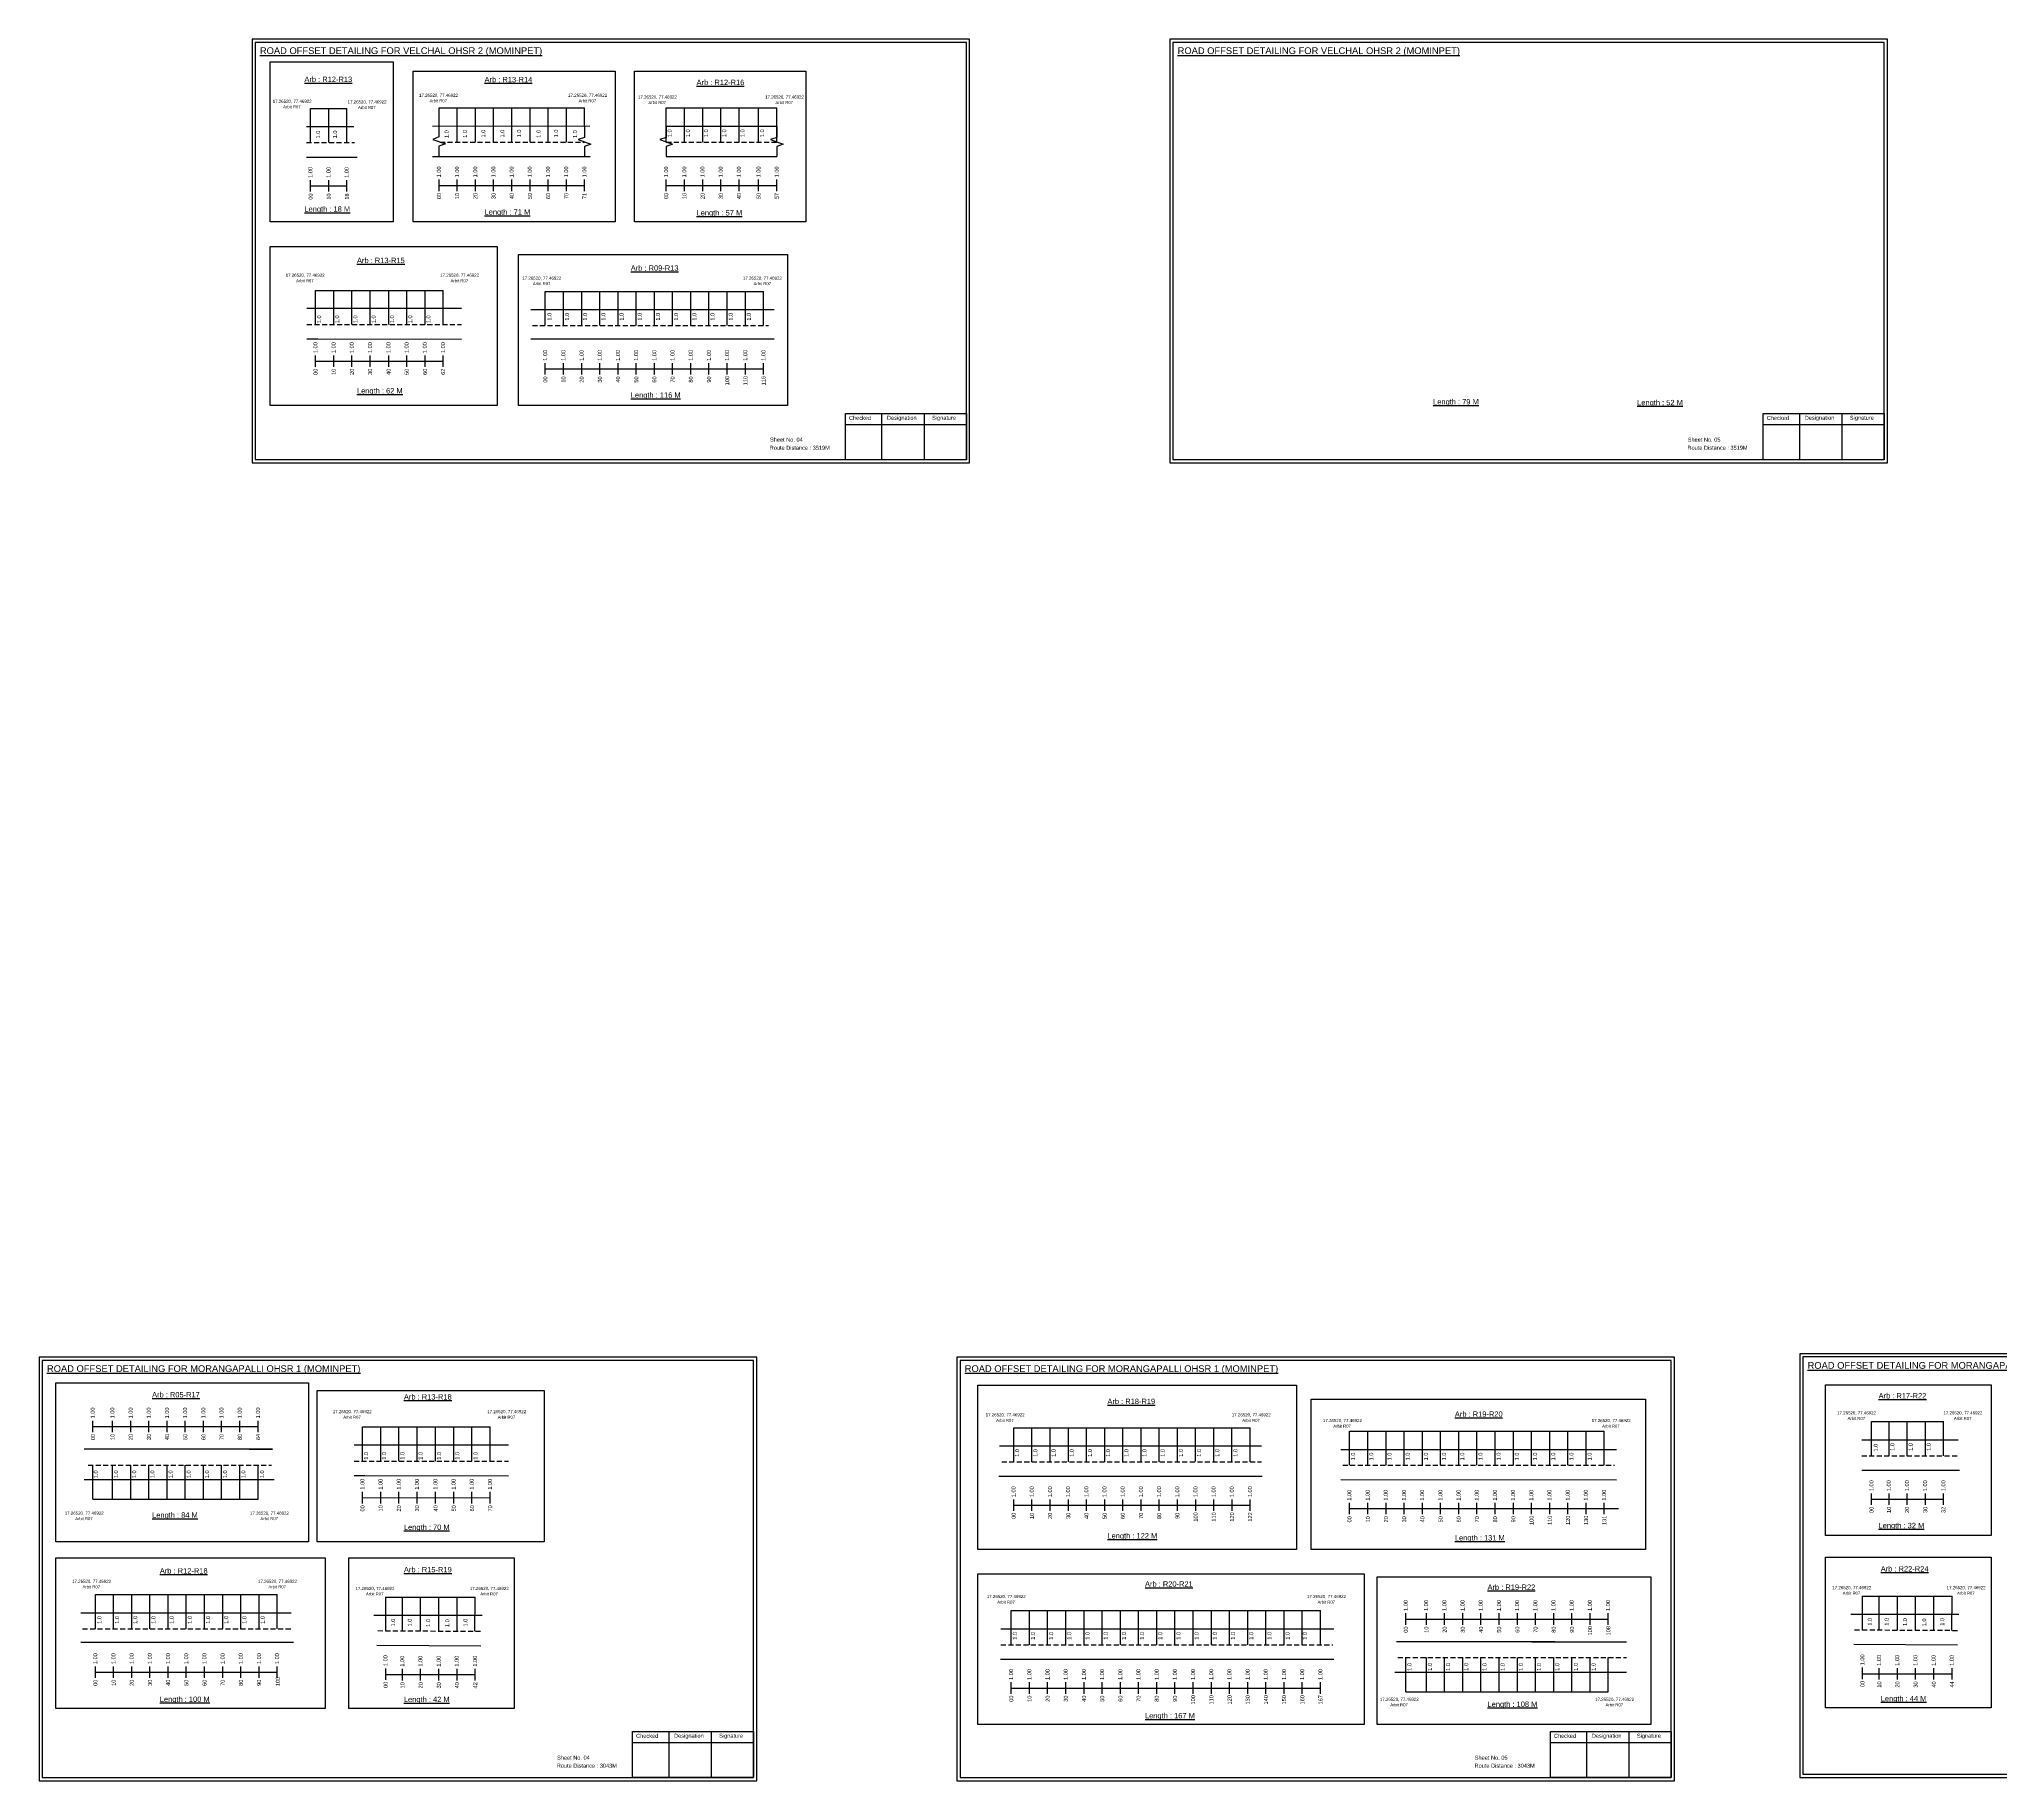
# Model space of a CAD drawing. Header units: inches. Extents: x -117 to 51867, y -12715 to 3423.
# Drawn here: x 38851 to 40317, y -1575 to -273 of the extents above; entities that cross this region are included whole.
import ezdxf

# ---------------------------------------------------------------- set-up
doc = ezdxf.new("R2010")
doc.units = ezdxf.units.IN
doc.header["$MEASUREMENT"] = 0
doc.linetypes.add('DASHED2', pattern=[0.375, 0.25, -0.125])
for name, color, linetype in [('PDF_Geometry', 7, 'Continuous'), ('PDF_Text', 5, 'Continuous'), ('pipe', 5, 'Continuous')]:
    doc.layers.add(name, color=color, linetype=linetype)
doc.styles.add('PDF Arial', font='arial.ttf')
doc.styles.get("Standard").update_dxf_attribs({"font": 'arial.ttf'})

msp = doc.modelspace()

# ---------------------------------------------------------------- linework, layer by layer
at = {"color": 5}
for p, q in [((39053.4, -324.6), (39080.6, -324.6)), ((39149.5, -324.1), (39258.3, -324.1)), ((39319.4, -324.1), (39402, -324.1)), ((39057.1, -460.6), (39152.6, -460.6)), ((39228.9, -461.4), (39392.1, -461.4)), ((39092.3, -1310.4), (39187.7, -1310.4)), ((39579.2, -1311), (39756, -1311)), ((39830.3, -1313.5), (40020.7, -1313.5)), ((40220.5, -1306.4), (40274.4, -1306.4)), ((38890.7, -1364.5), (39014.1, -1364.5)), ((38892.5, -1435.8), (39028.5, -1435.8)), ((40213.8, -1437), (40280.7, -1437)), ((39109.6, -1437.7), (39176.5, -1437.7)), ((39577.3, -1447.7), (39808.5, -1447.7)), ((39872.4, -1508.4), (40023.7, -1508.4))]:
    msp.add_line(p, q, dxfattribs=at)
for p, q in [((39053.4, -350.1), (39053.4, -324.6)), ((39067, -350.1), (39067, -324.6)), ((39080.6, -350.1), (39080.6, -324.6)), ((39149.5, -337.8), (39149.5, -324.1)), ((39163.1, -349.7), (39163.1, -324.1)), ((39176.7, -349.7), (39176.7, -324.1)), ((39190.3, -349.7), (39190.3, -324.1)), ((39203.9, -349.7), (39203.9, -324.1)), ((39217.5, -349.7), (39217.5, -324.1)), ((39231.1, -349.7), (39231.1, -324.1)), ((39244.7, -349.7), (39244.7, -324.1)), ((39258.3, -337.8), (39258.3, -324.1)), ((39319.4, -349.7), (39319.4, -324.1)), ((39333, -349.7), (39333, -324.1)), ((39346.6, -349.7), (39346.6, -324.1)), ((39360.2, -349.7), (39360.2, -324.1)), ((39373.8, -349.7), (39373.8, -324.1)), ((39388.4, -349.7), (39388.4, -324.1)), ((39402, -349.7), (39402, -324.1)), ((39050.4, -338.2), (39085.8, -338.2)), ((39144.5, -337.8), (39262.1, -337.7)), ((39319.4, -337.8), (39402, -337.8)), ((39050.4, -360.9), (39088.2, -360.9)), ((39144.6, -360.5), (39262.4, -360.5)), ((39319.4, -360.5), (39402, -360.5)), ((39057.1, -486.1), (39057.1, -460.6)), ((39070.7, -486.1), (39070.7, -460.6)), ((39084.3, -486.1), (39084.3, -460.6)), ((39097.9, -486.1), (39097.9, -460.6)), ((39111.8, -486.1), (39111.8, -460.6)), ((39125.4, -486.1), (39125.4, -460.6)), ((39139, -486.1), (39139, -460.6)), ((39152.6, -486.1), (39152.6, -460.6)), ((39228.9, -486.9), (39228.9, -461.4)), ((39242.5, -486.9), (39242.5, -461.4)), ((39256.1, -486.9), (39256.1, -461.4)), ((39269.7, -486.9), (39269.7, -461.4)), ((39283.3, -486.9), (39283.3, -461.4)), ((39296.9, -486.9), (39296.9, -461.4)), ((39310.5, -486.9), (39310.5, -461.4)), ((39324.1, -486.9), (39324.1, -461.4)), ((39337.7, -486.9), (39337.7, -461.4)), ((39351.3, -486.9), (39351.3, -461.4)), ((39364.9, -486.9), (39364.9, -461.4)), ((39378.5, -486.9), (39378.5, -461.4)), ((39392.1, -486.9), (39392.1, -461.4)), ((39166.2, -474.2), (39050.7, -474.2)), ((39218.1, -475), (39400, -475)), ((39050.7, -496.9), (39058.8, -496.9)), ((39058.8, -496.9), (39166.2, -497.2)), ((39400, -497.2), (39218.1, -497.2)), ((39092.3, -1335.9), (39092.3, -1310.4)), ((39105.9, -1335.9), (39105.9, -1310.4)), ((39119.5, -1335.9), (39119.5, -1310.4)), ((39133.1, -1335.9), (39133.1, -1310.4)), ((39146.9, -1335.9), (39146.9, -1310.4)), ((39160.5, -1335.9), (39160.5, -1310.4)), ((39174.1, -1335.9), (39174.1, -1310.4)), ((39187.7, -1335.9), (39187.7, -1310.4)), ((39579.2, -1336.5), (39579.2, -1311)), ((39592.8, -1336.5), (39592.8, -1311)), ((39606.4, -1336.5), (39606.4, -1311)), ((39620, -1336.5), (39620, -1311)), ((39633.6, -1336.5), (39633.6, -1311)), ((39647.2, -1336.5), (39647.2, -1311)), ((39660.8, -1336.5), (39660.8, -1311)), ((39674.4, -1336.5), (39674.4, -1311)), ((39688, -1336.5), (39688, -1311)), ((39701.5, -1336.3), (39701.5, -1310.8)), ((39715.1, -1336.3), (39715.1, -1310.8)), ((39728.7, -1336.3), (39728.7, -1310.8)), ((39742.3, -1336.3), (39742.3, -1310.8)), ((39756, -1336.5), (39756, -1311)), ((39830.3, -1339.1), (39830.3, -1313.5)), ((39843.9, -1339), (39843.9, -1313.5)), ((39857.5, -1339), (39857.5, -1313.5)), ((39871.1, -1339), (39871.1, -1313.5)), ((39884.7, -1339), (39884.7, -1313.5)), ((39898.3, -1339), (39898.3, -1313.5)), ((39911.9, -1339), (39911.9, -1313.5)), ((39925.5, -1339), (39925.5, -1313.5)), ((39939.1, -1339), (39939.1, -1313.5)), ((39952.7, -1339), (39952.7, -1313.5)), ((39966.3, -1339), (39966.3, -1313.5)), ((39979.9, -1339), (39979.9, -1313.5)), ((39993.5, -1339), (39993.5, -1313.5)), ((40007.1, -1339), (40007.1, -1313.5)), ((40020.7, -1339), (40020.7, -1313.5)), ((40220.5, -1332), (40220.5, -1306.4)), ((40233.6, -1332), (40233.6, -1306.4)), ((40247.2, -1332), (40247.2, -1306.4)), ((40260.8, -1332), (40260.8, -1306.4)), ((40274.4, -1332), (40274.4, -1306.4)), ((39025, -1327), (38884.2, -1327)), ((39007.4, -1327), (39025, -1327)), ((39201.3, -1324), (39085.9, -1324)), ((39568.5, -1324.6), (39764.3, -1324.6)), ((39823.8, -1327.2), (40029.9, -1327.2)), ((40213.2, -1320.1), (40285.2, -1320.1)), ((38890.7, -1364.5), (38890.7, -1338.9)), ((38905.3, -1364.5), (38905.3, -1338.9)), ((38918.9, -1364.5), (38918.9, -1338.9)), ((38932.5, -1364.5), (38932.5, -1338.9)), ((38946.1, -1364.5), (38946.1, -1338.9)), ((38959.7, -1364.5), (38959.7, -1338.9)), ((38973.3, -1364.5), (38973.3, -1338.9)), ((38986.9, -1364.5), (38986.9, -1338.9)), ((39000.5, -1364.5), (39000.5, -1338.9)), ((39014.1, -1364.5), (39014.1, -1338.9)), ((39085.9, -1346.7), (39093.9, -1346.7)), ((39093.9, -1346.7), (39201.3, -1347)), ((39567.9, -1347.3), (39764.8, -1347.3)), ((40213.2, -1342.8), (40286.2, -1342.8)), ((38884.2, -1349.7), (38916.3, -1349.7)), ((38916.3, -1349.7), (39026.1, -1349.7)), ((39823.7, -1349.8), (40029.8, -1349.9)), ((38892.5, -1461.3), (38892.5, -1435.8)), ((38906.1, -1461.3), (38906.1, -1435.8)), ((38919.7, -1461.3), (38919.7, -1435.8)), ((38933.3, -1461.3), (38933.3, -1435.8)), ((38946.9, -1461.3), (38946.9, -1435.8)), ((38960.5, -1461.3), (38960.5, -1435.8)), ((38974.1, -1461.3), (38974.1, -1435.8)), ((38987.7, -1461.3), (38987.7, -1435.8)), ((39001.3, -1461.3), (39001.3, -1435.8)), ((39014.9, -1461.3), (39014.9, -1435.8)), ((39028.5, -1461.3), (39028.5, -1435.8)), ((40213.8, -1462.3), (40213.8, -1436.7)), ((40226.3, -1462.3), (40226.3, -1437)), ((40239.9, -1462.4), (40239.9, -1437)), ((40253.5, -1462.3), (40253.5, -1437)), ((40267.1, -1462.6), (40267.1, -1437)), ((40280.5, -1462.5), (40280.7, -1437)), ((38881.7, -1449.4), (39038.8, -1449.4)), ((39181.7, -1451.3), (39100.8, -1451.3)), ((39109.6, -1462.9), (39109.6, -1437.4)), ((39122.1, -1462.9), (39122.1, -1437.7)), ((39135.7, -1463), (39135.7, -1437.7)), ((39149.3, -1462.9), (39149.3, -1437.7)), ((39162.9, -1463.2), (39162.9, -1437.7)), ((39176.2, -1463.2), (39176.5, -1437.7)), ((39577.3, -1473.2), (39577.3, -1447.7)), ((39590.9, -1473.2), (39590.9, -1447.7)), ((39604.5, -1473.2), (39604.5, -1447.7)), ((39618.1, -1473.2), (39618.1, -1447.7)), ((39631.7, -1473.2), (39631.7, -1447.7)), ((39645.3, -1473.2), (39645.3, -1447.7)), ((39658.9, -1473.2), (39658.9, -1447.7)), ((39672.5, -1473.2), (39672.5, -1447.7)), ((39686.1, -1473.2), (39686.1, -1447.7)), ((39699.7, -1473.2), (39699.7, -1447.7)), ((39713.3, -1473.2), (39713.3, -1447.7)), ((39726.9, -1473.2), (39726.9, -1447.7)), ((39740.5, -1473.2), (39740.5, -1447.7)), ((39754.1, -1473.2), (39754.1, -1447.7)), ((39767.7, -1473.2), (39767.7, -1447.7)), ((39781.3, -1473.2), (39781.3, -1447.7)), ((39794.9, -1473.2), (39794.9, -1447.7)), ((39808.5, -1473.2), (39808.5, -1447.7)), ((40285.9, -1450.7), (40205, -1450.7)), ((39569.5, -1461.3), (39658.9, -1461.3)), ((39658.9, -1461.3), (39808.5, -1461.3)), ((39808.5, -1461.3), (39818.4, -1461.3)), ((39040.6, -1471.6), (38881.7, -1471.6)), ((39103, -1473.5), (39180.7, -1474)), ((39984.1, -1471), (39865.3, -1471)), ((39966.6, -1471), (40037.3, -1471)), ((40207.2, -1472.9), (40284.9, -1473.3)), ((39569.3, -1484), (39818.4, -1484)), ((39864.1, -1493.7), (40037.3, -1493.7)), ((39872.4, -1508.4), (39872.4, -1482.9)), ((39887.7, -1508.4), (39887.7, -1482.9)), ((39901.3, -1508.4), (39901.3, -1482.9)), ((39914.9, -1508.4), (39914.9, -1482.9)), ((39928.5, -1508.4), (39928.5, -1482.9)), ((39942.1, -1508.4), (39942.1, -1482.9)), ((39955.7, -1508.4), (39955.7, -1482.9)), ((39969.3, -1508.4), (39969.3, -1482.9)), ((39982.9, -1508.4), (39982.9, -1482.9)), ((39996.5, -1508.4), (39996.5, -1482.9)), ((40010.1, -1508.4), (40010.1, -1482.9)), ((40023.7, -1508.4), (40023.7, -1482.9))]:
    msp.add_line(p, q)
at = {"linetype": 'DASHED2', "ltscale": 15}
for p, q in [((39050.4, -350.1), (39086.3, -350.1)), ((39150.2, -349.7), (39258.3, -349.7)), ((39319.4, -349.7), (39402, -349.7)), ((39050.7, -486.1), (39166.2, -486.1)), ((39219.3, -486.9), (39395.8, -486.9)), ((40213.2, -1332), (40285.7, -1332)), ((38887.1, -1338.9), (39024.2, -1338.9)), ((39085.9, -1335.9), (39201.3, -1335.9)), ((39570.2, -1336.5), (39764.5, -1336.5)), ((39825.1, -1339.1), (40028.3, -1339)), ((38882.9, -1461.3), (39038.8, -1461.3)), ((39103.7, -1462.7), (39182, -1463.2)), ((40207.9, -1462.1), (40286.2, -1462.5)), ((39569.5, -1473.2), (39817.8, -1473.3)), ((39866.3, -1482.9), (40037.3, -1482.9))]:
    msp.add_line(p, q, dxfattribs=at)
at = {"color": 217, "true_color": 0x93278f}
for p, q in [((39053.4, -386.8), (39053.4, -378.2)), ((39067, -386.8), (39067, -378.2)), ((39080.6, -386.8), (39080.6, -378.2)), ((39149.5, -386.4), (39149.5, -377.8)), ((39163.1, -386.4), (39163.1, -377.8)), ((39176.7, -386.4), (39176.7, -377.8)), ((39190.3, -386.4), (39190.3, -377.8)), ((39203.9, -386.4), (39203.9, -377.8)), ((39217.5, -386.4), (39217.5, -377.8)), ((39231.1, -386.4), (39231.1, -377.8)), ((39244.7, -386.4), (39244.7, -377.8)), ((39258.3, -386.4), (39258.3, -377.8)), ((39319.4, -386.4), (39319.4, -377.8)), ((39333, -386.4), (39333, -377.8)), ((39346.6, -386.4), (39346.6, -377.8)), ((39360.2, -386.4), (39360.2, -377.8)), ((39373.8, -386.4), (39373.8, -377.8)), ((39388.4, -386.4), (39388.4, -377.8)), ((39402, -386.4), (39402, -377.8)), ((39053.4, -382.5), (39080.6, -382.5)), ((39149.5, -382.1), (39258.3, -382.1)), ((39319.4, -382.1), (39402, -382.1)), ((39057.1, -517.8), (39057.1, -509.3)), ((39070.7, -517.8), (39070.7, -509.3)), ((39084.3, -517.8), (39084.3, -509.3)), ((39097.9, -517.8), (39097.9, -509.3)), ((39111.8, -517.8), (39111.8, -509.3)), ((39125.4, -517.8), (39125.4, -509.3)), ((39139, -517.8), (39139, -509.3)), ((39152.6, -517.8), (39152.6, -509.3)), ((39057.1, -513.5), (39152.6, -513.5)), ((39228.9, -523.6), (39228.9, -515)), ((39228.9, -519.3), (39392.1, -519.3)), ((39242.5, -523.6), (39242.5, -515)), ((39256.1, -523.6), (39256.1, -515)), ((39269.7, -523.6), (39269.7, -515)), ((39283.3, -523.6), (39283.3, -515)), ((39296.9, -523.6), (39296.9, -515)), ((39310.5, -523.6), (39310.5, -515)), ((39324.1, -523.6), (39324.1, -515)), ((39337.7, -523.6), (39337.7, -515)), ((39351.3, -523.6), (39351.3, -515)), ((39364.9, -523.6), (39364.9, -515)), ((39378.5, -523.6), (39378.5, -515)), ((39392.1, -523.6), (39392.1, -515)), ((38890.7, -1314.3), (38890.7, -1305.8)), ((38890.7, -1310), (39014.1, -1310)), ((38905.3, -1314.3), (38905.3, -1305.8)), ((38918.9, -1314.3), (38918.9, -1305.8)), ((38932.5, -1314.3), (38932.5, -1305.8)), ((38946.1, -1314.3), (38946.1, -1305.8)), ((38959.7, -1314.3), (38959.7, -1305.8)), ((38973.3, -1314.3), (38973.3, -1305.8)), ((38986.9, -1314.3), (38986.9, -1305.8)), ((39000.5, -1314.3), (39000.5, -1305.8)), ((39014.1, -1314.3), (39014.1, -1305.8)), ((39092.3, -1367.6), (39092.3, -1359)), ((39092.3, -1363.3), (39187.7, -1363.2)), ((39105.9, -1367.6), (39105.9, -1359)), ((39119.5, -1367.6), (39119.5, -1359)), ((39133.1, -1367.6), (39133.1, -1359)), ((39146.9, -1367.6), (39146.9, -1359)), ((39160.5, -1367.6), (39160.5, -1359)), ((39174.1, -1367.6), (39174.1, -1359)), ((39187.7, -1367.6), (39187.7, -1359)), ((40220.5, -1368.7), (40220.5, -1360.1)), ((40233.6, -1368.7), (40233.6, -1360.1)), ((40247.2, -1368.7), (40247.2, -1360.1)), ((40260.8, -1368.7), (40260.8, -1360.1)), ((40274.4, -1368.7), (40274.4, -1360.1)), ((39579.2, -1373.2), (39579.2, -1364.7)), ((39579.2, -1369), (39756, -1368.9)), ((39592.8, -1373.2), (39592.8, -1364.7)), ((39606.4, -1373.2), (39606.4, -1364.7)), ((39620, -1373.2), (39620, -1364.7)), ((39633.6, -1373.2), (39633.6, -1364.7)), ((39647.2, -1373.2), (39647.2, -1364.7)), ((39660.8, -1373.2), (39660.8, -1364.7)), ((39674.4, -1373.2), (39674.4, -1364.7)), ((39688, -1373.2), (39688, -1364.7)), ((39701.6, -1373.2), (39701.6, -1364.7)), ((39715.2, -1373.2), (39715.2, -1364.7)), ((39728.8, -1373.2), (39728.8, -1364.7)), ((39742.4, -1373.2), (39742.4, -1364.7)), ((39756, -1373.2), (39756, -1364.7)), ((39830.2, -1375.7), (39830.2, -1367.2)), ((39830.2, -1371.5), (40031.3, -1371.4)), ((39843.9, -1375.7), (39843.9, -1367.2)), ((39857.5, -1375.7), (39857.5, -1367.2)), ((39871.1, -1375.7), (39871.1, -1367.2)), ((39884.7, -1375.7), (39884.7, -1367.2)), ((39898.3, -1375.7), (39898.3, -1367.2)), ((39911.9, -1375.7), (39911.9, -1367.2)), ((39925.5, -1375.7), (39925.5, -1367.2)), ((39939.1, -1375.7), (39939.1, -1367.2)), ((39952.7, -1375.7), (39952.7, -1367.2)), ((39966.3, -1375.7), (39966.3, -1367.2)), ((39979.9, -1375.7), (39979.9, -1367.2)), ((39993.5, -1375.7), (39993.5, -1367.2)), ((40007.1, -1375.7), (40007.1, -1367.2)), ((40020.7, -1375.7), (40020.7, -1367.2)), ((40220.5, -1364.4), (40274.4, -1364.4)), ((39872.4, -1458.3), (39872.4, -1449.7)), ((39887.7, -1458.3), (39887.7, -1449.7)), ((39901.3, -1458.3), (39901.3, -1449.7)), ((39914.9, -1458.3), (39914.9, -1449.7)), ((39928.5, -1458.3), (39928.5, -1449.7)), ((39942.1, -1458.3), (39942.1, -1449.7)), ((39955.7, -1458.3), (39955.7, -1449.7)), ((39969.3, -1458.3), (39969.3, -1449.7)), ((39982.9, -1458.3), (39982.9, -1449.7)), ((39996.5, -1458.3), (39996.5, -1449.7)), ((40010.1, -1458.3), (40010.1, -1449.7)), ((40023.7, -1458.3), (40023.7, -1449.7)), ((39872.4, -1454), (40023.7, -1454)), ((38892.5, -1498), (38892.5, -1489.5)), ((38892.5, -1493.7), (39028.5, -1493.7)), ((38906.1, -1498), (38906.1, -1489.5)), ((38919.7, -1498), (38919.7, -1489.5)), ((38933.3, -1498), (38933.3, -1489.5)), ((38946.9, -1498), (38946.9, -1489.5)), ((38960.5, -1498), (38960.5, -1489.5)), ((38974.1, -1498), (38974.1, -1489.5)), ((38987.7, -1498), (38987.7, -1489.5)), ((39001.3, -1498), (39001.3, -1489.5)), ((39014.9, -1498), (39014.9, -1489.5)), ((39028.5, -1498), (39028.5, -1489.5)), ((39109.6, -1499.5), (39109.6, -1490.9)), ((39109.6, -1495.6), (39176.5, -1495.6)), ((39122.1, -1499.9), (39122.1, -1491.3)), ((39135.7, -1499.9), (39135.7, -1491.3)), ((39149.3, -1499.9), (39149.3, -1491.3)), ((39162.9, -1499.9), (39162.9, -1491.3)), ((39176.5, -1499.9), (39176.5, -1491.3)), ((40213.8, -1498.9), (40213.8, -1490.3)), ((40213.8, -1495), (40280.7, -1495)), ((40226.3, -1499.3), (40226.3, -1490.7)), ((40239.9, -1499.3), (40239.9, -1490.7)), ((40253.5, -1499.3), (40253.5, -1490.7)), ((40267.1, -1499.3), (40267.1, -1490.7)), ((40280.7, -1499.3), (40280.7, -1490.7)), ((39577.3, -1509.9), (39577.3, -1501.3)), ((39577.3, -1505.6), (39808.5, -1505.6)), ((39590.9, -1509.9), (39590.9, -1501.3)), ((39604.5, -1509.9), (39604.5, -1501.3)), ((39618.1, -1509.9), (39618.1, -1501.3)), ((39631.7, -1509.9), (39631.7, -1501.3)), ((39645.3, -1509.9), (39645.3, -1501.3)), ((39658.9, -1509.9), (39658.9, -1501.3)), ((39672.5, -1509.9), (39672.5, -1501.3)), ((39686.1, -1509.9), (39686.1, -1501.3)), ((39699.7, -1509.9), (39699.7, -1501.3)), ((39713.3, -1509.9), (39713.3, -1501.3)), ((39726.9, -1509.9), (39726.9, -1501.3)), ((39740.5, -1509.9), (39740.5, -1501.3)), ((39754.1, -1509.9), (39754.1, -1501.3)), ((39767.7, -1509.9), (39767.7, -1501.3)), ((39781.3, -1509.9), (39781.3, -1501.3)), ((39794.9, -1509.9), (39794.9, -1501.3)), ((39808.5, -1509.9), (39808.5, -1501.3))]:
    msp.add_line(p, q, dxfattribs=at)
for points in [[(39023.2, -289.7), (39115.2, -289.7), (39115.2, -409.3), (39023.2, -409.3)], [(39130.2, -296.6), (39281.1, -296.6), (39281.1, -409.3), (39130.2, -409.3)], [(39295.5, -296.6), (39423.6, -296.6), (39423.6, -409.3), (39295.5, -409.3)], [(39023.2, -427.7), (39192.8, -427.7), (39192.8, -546.6), (39023.2, -546.6)], [(39208.8, -433.9), (39410.1, -433.9), (39410.1, -546.6), (39208.8, -546.6)], [(38862.9, -1277.5), (39051.9, -1277.5), (39051.9, -1396.3), (38862.9, -1396.3)], [(39058.3, -1283.2), (39228, -1283.2), (39228, -1396.3), (39058.3, -1396.3)], [(39801.6, -1289.6), (40051.4, -1289.6), (40051.4, -1402), (39801.6, -1402)], [(40186.1, -1278.9), (40309.9, -1278.9), (40309.9, -1391.6), (40186.1, -1391.6)], [(40186.1, -1407.7), (40309.9, -1407.7), (40309.9, -1520.3), (40186.1, -1520.3)], [(38862.9, -1408.3), (39064.2, -1408.3), (39064.2, -1521), (38862.9, -1521)], [(39081.9, -1408.3), (39205.7, -1408.3), (39205.7, -1521), (39081.9, -1521)], [(39552.3, -1420.2), (39841.2, -1420.2), (39841.2, -1532.9), (39552.3, -1532.9)], [(39851, -1422.4), (40055.6, -1422.4), (40055.6, -1532.9), (39851, -1532.9)]]:
    msp.add_lwpolyline(points, close=True)
at = {"linetype": 'Continuous'}
for points in [[(39149.4, -337.5), (39149.4, -345.9), (39144.7, -347.7), (39154.2, -351.1), (39149.4, -352.8), (39149.4, -360.2)], [(39258.3, -337.8), (39258.3, -346.2), (39253.5, -347.9), (39263, -351.4), (39258.3, -353.1), (39258.3, -360.5)], [(39319.4, -337.8), (39319.4, -346.2), (39314.6, -347.9), (39324.1, -351.4), (39319.4, -353.1), (39319.4, -360.5)], [(39402, -337.8), (39402, -346.2), (39397.3, -347.9), (39406.8, -351.4), (39402, -353.1), (39402, -360.5)]]:
    msp.add_lwpolyline(points, dxfattribs=at)
at = {"layer": 'PDF_Geometry'}
for points in [[(39009.7, -272.8), (39009.7, -589.5), (39546.2, -589.5), (39546.2, -272.8)], [(39012, -275.2), (39012, -587.1), (39543.8, -587.1), (39543.8, -275.2)], [(39695.9, -272.8), (39695.9, -589.5), (40232.4, -589.5), (40232.4, -272.8)], [(39698.2, -275.2), (39698.2, -587.1), (40229.9, -587.1), (40229.9, -275.2)], [(38850.5, -1258.2), (38850.5, -1574.9), (39387, -1574.9), (39387, -1258.2)], [(38852.8, -1260.6), (38852.8, -1572.5), (39384.6, -1572.5), (39384.6, -1260.6)], [(39536.7, -1258.2), (39536.7, -1574.9), (40073.2, -1574.9), (40073.2, -1258.2)], [(39539, -1260.6), (39539, -1572.5), (40070.8, -1572.5), (40070.8, -1260.6)], [(40166.9, -1255.8), (40166.9, -1572.5), (40703.4, -1572.5), (40703.4, -1255.8)], [(40169.2, -1258.1), (40169.2, -1570.1), (40700.9, -1570.1), (40700.9, -1258.1)]]:
    msp.add_lwpolyline(points, close=True, dxfattribs=at)
at = {"layer": 'PDF_Geometry', "color": 242, "true_color": 0xcc1f26}
for points in [[(39543.8, -587.2), (39453.4, -587.2), (39453.4, -552.6), (39543.8, -552.6)], [(40229.9, -587.2), (40139.6, -587.2), (40139.6, -552.6), (40229.9, -552.6)], [(39384.6, -1572.6), (39294.2, -1572.6), (39294.2, -1538), (39384.6, -1538)], [(40070.8, -1572.6), (39980.4, -1572.6), (39980.4, -1538), (40070.8, -1538)]]:
    msp.add_lwpolyline(points, close=True, dxfattribs=at)
for points in [[(39480.4, -552.6), (39480.4, -587.2)], [(39512.1, -552.6), (39512.1, -587.2)], [(40166.6, -552.6), (40166.6, -587.2)], [(40198.3, -552.6), (40198.3, -587.2)], [(39453.4, -561), (39543.8, -561)], [(40139.6, -561), (40229.9, -561)], [(39321.2, -1538), (39321.2, -1572.6)], [(39352.9, -1538), (39352.9, -1572.6)], [(40007.4, -1538), (40007.4, -1572.6)], [(40039.1, -1538), (40039.1, -1572.6)], [(39294.2, -1546.4), (39384.6, -1546.4)], [(39980.4, -1546.4), (40070.8, -1546.4)]]:
    msp.add_lwpolyline(points, dxfattribs=at)
at = {"layer": 'pipe', "color": 0}
msp.add_lwpolyline([(39552.3, -1279.1), (39790.6, -1279.1), (39790.6, -1402), (39552.3, -1402)], close=True, dxfattribs=at)

# ---------------------------------------------------------------- texts
at = {"color": 242, "true_color": 0xcd2027}
for s, height, p in [('%%UROAD OFFSET DETAILING FOR VELCHAL OHSR 2 (MOMINPET)', 5, (39015.5, -283.9)), ('%%UROAD OFFSET DETAILING FOR VELCHAL OHSR 2 (MOMINPET)', 5, (39701.7, -283.9)), ('%%UArb : R12-R13', 4, (39048.8, -304.8)), ('%%UArb : R13-R14', 4, (39183.5, -305)), ('%%UArb : R12-R16', 4, (39342, -307.1)), ('%%ULength : 18 M', 4, (39048.8, -401.8)), ('%%ULength : 71 M', 4, (39183.5, -404)), ('%%ULength : 57 M', 4, (39342, -404.6)), ('%%UArb : R13-R15', 4, (39088.1, -440.2)), ('%%UArb : R09-R13', 4, (39292.8, -445.9)), ('%%ULength : 62 M', 4, (39088.1, -537.7)), ('%%ULength : 116 M', 4, (39292.8, -540.9)), ('%%ULength : 79 M', 4, (39892.7, -545.9)), ('%%ULength : 52 M', 4, (40045.3, -546.5)), ('%%UROAD OFFSET DETAILING FOR MORANGAPALLI OHSR 1 (MOMINPET)', 5, (38856.3, -1269.3)), ('%%UROAD OFFSET DETAILING FOR MORANGAPALLI OHSR 1 (MOMINPET)', 5, (39542.5, -1269.3)), ('%%UROAD OFFSET DETAILING FOR MORANGAPALLI OHSR 1 (MOMINPET)', 5, (40172.7, -1266.9)), ('%%UArb : R05-R17', 4, (38934.9, -1288.3)), ('%%UArb : R13-R18', 4, (39123.2, -1289.9)), ('%%UArb : R18-R19', 4, (39649.2, -1293.3)), ('%%UArb : R17-R22', 4, (40225.8, -1289.1)), ('%%UArb : R19-R20', 4, (39909, -1302.8)), ('%%ULength : 84 M', 4, (38934.9, -1378.3)), ('%%ULength : 70 M', 4, (39123.2, -1387.4)), ('%%ULength : 122 M', 4, (39649.2, -1393.8)), ('%%ULength : 131 M', 4, (39909, -1395.3)), ('%%ULength : 32 M', 4, (40225.8, -1386.1)), ('%%UArb : R12-R18', 4, (38940.7, -1420)), ('%%UArb : R15-R19', 4, (39123.2, -1419.1)), ('%%UArb : R22-R24', 4, (40227.4, -1418.5)), ('%%UArb : R20-R21', 4, (39677.3, -1429.8)), ('%%UArb : R19-R22', 4, (39933.4, -1432.2)), ('%%ULength : 100 M', 4, (38940.7, -1516)), ('%%ULength : 42 M', 4, (39123.2, -1516.1)), ('%%ULength : 167 M', 4, (39677.3, -1528.3)), ('%%ULength : 108 M', 4, (39933.4, -1519.7)), ('%%ULength : 44 M', 4, (40227.4, -1515.5))]:
    msp.add_text(s, height=height, dxfattribs=at).set_placement(p)
at = {"color": 5}
for s, height, p in [('17.26520, 77.46922', 2.34, (39025.1, -320.4)), ('Arbit R07', 2.25, (39032.9, -324.5)), ('17.26520, 77.46922', 2.34, (39081.1, -320.9)), ('Arbit R07', 2.25, (39088.9, -325)), ('17.26520, 77.46922', 2.34, (39134.5, -315.9)), ('Arbit R07', 2.25, (39142.3, -320)), ('17.26520, 77.46922', 2.34, (39246, -315.9)), ('Arbit R07', 2.25, (39253.8, -320)), ('17.26520, 77.46922', 2.34, (39298.2, -317.2)), ('Arbit R07', 2.25, (39306, -321.3)), ('17.26520, 77.46922', 2.34, (39393.2, -317.2)), ('Arbit R07', 2.25, (39401, -321.3)), ('17.26520, 77.46922', 2.34, (39034.8, -450.4)), ('Arbit R07', 2.25, (39042.6, -454.5)), ('17.26520, 77.46922', 2.34, (39150.3, -450.4)), ('Arbit R07', 2.25, (39158.1, -454.5)), ('17.26520, 77.46922', 2.34, (39211.7, -452.6)), ('Arbit R07', 2.25, (39219.6, -456.7)), ('17.26520, 77.46922', 2.34, (39376.7, -452.6)), ('Arbit R07', 2.25, (39384.6, -456.7)), ('17.26520, 77.46922', 2.34, (39070, -1300.1)), ('Arbit R07', 2.25, (39077.8, -1304.3)), ('17.26520, 77.46922', 2.34, (39185.5, -1300.1)), ('Arbit R07', 2.25, (39193.3, -1304.3)), ('17.26520, 77.46922', 2.34, (39558.2, -1302.5)), ('Arbit R07', 2.25, (39566, -1306.6)), ('17.26520, 77.46922', 2.34, (39742.2, -1302.5)), ('Arbit R07', 2.25, (39750, -1306.6)), ('17.26520, 77.46922', 2.34, (39810.3, -1306.8)), ('17.26520, 77.46922', 2.34, (40011.3, -1306.8)), ('17.26520, 77.46922', 2.34, (40194.8, -1301)), ('Arbit R07', 2.25, (40202.6, -1305.2)), ('17.26520, 77.46922', 2.34, (40274.3, -1301)), ('Arbit R07', 2.25, (40282.1, -1305.2)), ('Arbit R07', 2.25, (39818.1, -1310.9)), ('Arbit R07', 2.25, (40019.1, -1310.9)), ('17.26520, 77.46922', 2.34, (38869.6, -1376)), ('Arbit R07', 2.25, (38877.4, -1380.1)), ('17.26520, 77.46922', 2.34, (39008.1, -1376)), ('Arbit R07', 2.25, (39015.9, -1380.1)), ('17.26520, 77.46922', 2.34, (38875.1, -1427)), ('Arbit R07', 2.25, (38882.9, -1431.1)), ('17.26520, 77.46922', 2.34, (39014.1, -1427)), ('Arbit R07', 2.25, (39021.9, -1431.1)), ('17.26520, 77.46922', 2.34, (39087, -1432.3)), ('Arbit R07', 2.25, (39094.8, -1436.4)), ('17.26520, 77.46922', 2.34, (39172.5, -1432.3)), ('Arbit R07', 2.25, (39180.3, -1436.4)), ('17.26520, 77.46922', 2.34, (39559, -1438.3)), ('17.26520, 77.46922', 2.34, (39798.5, -1438.3)), ('17.26520, 77.46922', 2.34, (40191.2, -1431.7)), ('Arbit R07', 2.25, (40199, -1435.8)), ('17.26520, 77.46922', 2.34, (40276.7, -1431.7)), ('Arbit R07', 2.25, (40284.5, -1435.8)), ('Arbit R07', 2.25, (39566.8, -1442.5)), ('Arbit R07', 2.25, (39806.3, -1442.5)), ('17.26520, 77.46922', 2.34, (39852.9, -1515.2)), ('Arbit R07', 2.25, (39860.7, -1519.3)), ('17.26520, 77.46922', 2.34, (40013.9, -1515.2)), ('Arbit R07', 2.25, (40021.7, -1519.3))]:
    msp.add_text(s, height=height, dxfattribs=at).set_placement(p)
for p in [(39060.5, -347), (39073.1, -346.9), (39156.6, -346.7), (39170.3, -346.5), (39184, -346.3), (39198.2, -346.3), (39210.8, -346.2), (39225.3, -346.5), (39238.4, -346.2), (39252.6, -346.7), (39323.4, -346), (39337, -346), (39350.6, -346), (39364.2, -346), (39377.8, -346), (39392.5, -346), (39061.3, -485.1), (39074.8, -485.1), (39088.4, -485.1), (39102, -485.1), (39115.8, -485.1), (39129.4, -485.1), (39143, -485.1), (39233.5, -483.2), (39246.6, -483.2), (39260.2, -483.2), (39273.8, -483.2), (39287.4, -483.2), (39301, -483.2), (39314.6, -483.2), (39328.2, -483.2), (39341.8, -483.2), (39355.4, -483.2), (39369, -483.2), (39382.6, -483.2), (39096.4, -1334.9), (39109.9, -1334.9), (39123.5, -1334.9), (39137.1, -1334.9), (39151, -1334.9), (39164.6, -1334.9), (39178.2, -1334.9), (39583.2, -1332.8), (39596.8, -1332.8), (39610.4, -1332.8), (39624, -1332.8), (39637.6, -1332.8), (39651.2, -1332.8), (39664.8, -1332.8), (39678.4, -1332.8), (39692, -1332.7), (39705.6, -1332.7), (39719.2, -1332.7), (39732.8, -1332.7), (39746.4, -1332.7), (39834.4, -1335.4), (39848, -1335.4), (39861.6, -1335.4), (39875.2, -1335.4), (39888.8, -1335.4), (39902.4, -1335.4), (39916, -1335.4), (39929.6, -1335.4), (39943.2, -1335.4), (39956.8, -1335.4), (39970.4, -1335.4), (39984, -1335.4), (39997.6, -1335.4), (40011.2, -1335.4), (40225.2, -1328.8), (40237.6, -1328.3), (40251.2, -1328.3), (40264.8, -1328.3), (38894.3, -1348.7), (38909.4, -1348.7), (38923, -1348.7), (38936.6, -1348.7), (38950.2, -1348.7), (38963.8, -1348.7), (38977.4, -1348.7), (38991, -1348.7), (39004.6, -1348.7), (39018.6, -1348.7), (38897, -1457.6), (38910.2, -1457.6), (38923.8, -1457.6), (38937.4, -1457.6), (38951, -1457.6), (38964.6, -1457.6), (38978.2, -1457.6), (38991.8, -1457.6), (39005.4, -1457.6), (39019, -1457.6), (39116.5, -1459.6), (39129.1, -1459.6), (39142.8, -1459.8), (39157.1, -1460), (39170.7, -1459.6), (39581.4, -1469.5), (39595, -1469.5), (39608.6, -1469.5), (39622.2, -1469.5), (39635.8, -1469.5), (39649.4, -1469.5), (39663, -1469.5), (39676.6, -1469.5), (39690.2, -1469.5), (39703.8, -1469.5), (39717.4, -1469.5), (39731, -1469.5), (39744.6, -1469.5), (39758.2, -1469.5), (39771.8, -1469.5), (39785.4, -1469.5), (39798.3, -1469.5), (40220.7, -1459), (40233.3, -1459), (40247, -1459.2), (40261.4, -1459.4), (40274.9, -1459), (39876.5, -1492.7), (39891.8, -1492.7), (39905.4, -1492.7), (39919, -1492.7), (39932.6, -1492.7), (39946.2, -1492.7), (39959.8, -1492.7), (39973.4, -1492.7), (39987, -1492.7), (40001, -1492.7), (40014.2, -1492.7)]:
    msp.add_text('1.0', height=3, rotation=90).set_placement(p)
at = {"color": 217, "true_color": 0x93278f}
for s, p in [('1.00', (39054.7, -376.5)), ('1.00', (39068.3, -376.5)), ('1.00', (39081.9, -376.5)), ('1.00', (39150.8, -376.1)), ('1.00', (39164.4, -376.1)), ('1.00', (39178, -376.1)), ('1.00', (39191.6, -376.1)), ('1.00', (39205.2, -376.1)), ('1.00', (39218.8, -376.1)), ('1.00', (39232.4, -376.1)), ('1.00', (39246, -376.1)), ('1.00', (39259.6, -376.1)), ('1.00', (39320.7, -376.1)), ('1.00', (39334.3, -376.1)), ('1.00', (39347.9, -376.1)), ('1.00', (39361.5, -376.1)), ('1.00', (39375.1, -376.1)), ('1.00', (39389.8, -376.1)), ('1.00', (39403.4, -376.1)), ('00', (39054.9, -392.8)), ('10', (39068.5, -392.8)), ('18', (39082.1, -392.8)), ('00', (39150.9, -392.4)), ('10', (39164.5, -392.4)), ('20', (39178.1, -392.4)), ('30', (39191.7, -392.4)), ('40', (39205.3, -392.4)), ('50', (39218.9, -392.4)), ('60', (39232.5, -392.4)), ('70', (39246.1, -392.4)), ('71', (39259.7, -392.4)), ('00', (39320.8, -392.4)), ('10', (39334.4, -392.4)), ('20', (39348, -392.4)), ('30', (39361.6, -392.4)), ('40', (39375.2, -392.4)), ('50', (39389.9, -392.4)), ('57', (39403.5, -392.4)), ('1.00', (39058.5, -507.5)), ('1.00', (39072.1, -507.5)), ('1.00', (39085.7, -507.5)), ('1.00', (39099.3, -507.5)), ('1.00', (39113.1, -507.5)), ('1.00', (39126.7, -507.5)), ('1.00', (39140.3, -507.5)), ('1.00', (39153.9, -507.5)), ('1.00', (39230.3, -513.3)), ('1.00', (39243.9, -513.3)), ('1.00', (39257.5, -513.3)), ('1.00', (39271.1, -513.3)), ('1.00', (39284.7, -513.3)), ('1.00', (39298.3, -513.3)), ('1.00', (39311.9, -513.3)), ('1.00', (39325.5, -513.3)), ('1.00', (39339.1, -513.3)), ('1.00', (39352.7, -513.3)), ('1.00', (39366.3, -513.3)), ('1.00', (39379.9, -513.3)), ('1.00', (39393.5, -513.3)), ('00', (39058.6, -523.8)), ('10', (39072.2, -523.8)), ('20', (39085.8, -523.8)), ('30', (39099.4, -523.8)), ('40', (39113.2, -523.8)), ('50', (39126.8, -523.8)), ('60', (39140.4, -523.8)), ('62', (39154, -523.8)), ('00', (39230.4, -529.6)), ('10', (39244, -529.6)), ('20', (39257.6, -529.6)), ('30', (39271.2, -529.6)), ('40', (39284.8, -529.6)), ('50', (39298.4, -529.6)), ('60', (39312, -529.6)), ('70', (39325.6, -529.6)), ('80', (39339.2, -529.6)), ('90', (39352.8, -529.6)), ('100', (39366.4, -531.6)), ('110', (39380, -531.6)), ('116', (39393.6, -531.6)), ('1.00', (38892, -1304)), ('1.00', (38906.7, -1304)), ('1.00', (38920.3, -1304)), ('1.00', (38933.9, -1304)), ('1.00', (38947.5, -1304)), ('1.00', (38961.1, -1304)), ('1.00', (38974.7, -1304)), ('1.00', (38988.3, -1304)), ('1.00', (39001.9, -1304)), ('1.00', (39015.5, -1304)), ('00', (38892.2, -1320.3)), ('10', (38906.8, -1320.3)), ('20', (38920.4, -1320.3)), ('30', (38934, -1320.3)), ('40', (38947.6, -1320.3)), ('50', (38961.2, -1320.3)), ('60', (38974.8, -1320.3)), ('70', (38988.4, -1320.3)), ('80', (39002, -1320.3)), ('84', (39015.6, -1320.3)), ('1.00', (39093.6, -1357.3)), ('1.00', (39107.2, -1357.3)), ('1.00', (39120.8, -1357.3)), ('1.00', (39134.4, -1357.3)), ('1.00', (39148.2, -1357.3)), ('1.00', (39161.8, -1357.3)), ('1.00', (39175.4, -1357.3)), ('1.00', (39189, -1357.3)), ('1.00', (39580.5, -1362.9)), ('1.00', (39594.1, -1362.9)), ('1.00', (39607.7, -1362.9)), ('1.00', (39621.3, -1362.9)), ('1.00', (39634.9, -1362.9)), ('1.00', (39648.5, -1362.9)), ('1.00', (39662.1, -1362.9)), ('1.00', (39675.7, -1362.9)), ('1.00', (39689.3, -1362.9)), ('1.00', (39702.9, -1362.9)), ('1.00', (39716.5, -1362.9)), ('1.00', (39730.1, -1362.9)), ('1.00', (39743.7, -1362.9)), ('1.00', (39757.3, -1362.9)), ('1.00', (39831.5, -1365.5)), ('1.00', (39845.2, -1365.5)), ('1.00', (39858.8, -1365.5)), ('1.00', (39872.4, -1365.5)), ('1.00', (39886, -1365.5)), ('1.00', (39899.6, -1365.5)), ('1.00', (39913.2, -1365.5)), ('1.00', (39926.8, -1365.5)), ('1.00', (39940.4, -1365.5)), ('1.00', (39954, -1365.5)), ('1.00', (39967.6, -1365.5)), ('1.00', (39981.2, -1365.5)), ('1.00', (39994.8, -1365.5)), ('1.00', (40008.4, -1365.5)), ('1.00', (40022, -1365.5)), ('1.00', (40221.9, -1358.4)), ('1.00', (40234.9, -1358.4)), ('1.00', (40248.5, -1358.4)), ('1.00', (40262.1, -1358.4)), ('1.00', (40275.7, -1358.4)), ('00', (39093.7, -1373.6)), ('10', (39107.3, -1373.6)), ('20', (39120.9, -1373.6)), ('30', (39134.5, -1373.6)), ('40', (39148.4, -1373.6)), ('50', (39162, -1373.6)), ('60', (39175.6, -1373.6)), ('70', (39189.2, -1373.6)), ('00', (39580.6, -1379.2)), ('10', (39594.2, -1379.2)), ('20', (39607.8, -1379.2)), ('30', (39621.4, -1379.2)), ('40', (39635, -1379.2)), ('50', (39648.6, -1379.2)), ('60', (39662.2, -1379.2)), ('70', (39675.8, -1379.2)), ('80', (39689.4, -1379.2)), ('90', (39703, -1379.2)), ('100', (39716.6, -1381.2)), ('110', (39730.2, -1381.2)), ('120', (39743.8, -1381.2)), ('122', (39757.4, -1381.2)), ('00', (39831.7, -1381.8)), ('10', (39845.4, -1381.8)), ('20', (39859, -1381.8)), ('30', (39872.6, -1381.8)), ('40', (39886.2, -1381.8)), ('50', (39899.8, -1381.8)), ('60', (39913.4, -1381.8)), ('70', (39927, -1381.8)), ('80', (39940.6, -1381.8)), ('90', (39954.2, -1381.8)), ('100', (39967.8, -1383.7)), ('110', (39981.4, -1383.7)), ('120', (39995, -1383.7)), ('130', (40008.6, -1383.7)), ('131', (40022.2, -1383.7)), ('00', (40222, -1374.7)), ('10', (40235, -1374.7)), ('20', (40248.6, -1374.7)), ('30', (40262.2, -1374.7)), ('32', (40275.8, -1374.7)), ('1.00', (39873.7, -1448)), ('1.00', (39889, -1448)), ('1.00', (39902.6, -1448)), ('1.00', (39916.2, -1448)), ('1.00', (39929.8, -1448)), ('1.00', (39943.4, -1448)), ('1.00', (39957, -1448)), ('1.00', (39970.6, -1448)), ('1.00', (39984.2, -1448)), ('1.00', (39997.8, -1448)), ('1.00', (40011.4, -1448)), ('1.00', (40025, -1448)), ('00', (39873.8, -1464.3)), ('10', (39889.2, -1464.3)), ('20', (39902.8, -1464.3)), ('30', (39916.4, -1464.3)), ('40', (39930, -1464.3)), ('50', (39943.6, -1464.3)), ('60', (39957.2, -1464.3)), ('70', (39970.8, -1464.3)), ('80', (39984.4, -1464.3)), ('90', (39998, -1464.3)), ('100', (40011.6, -1466.3)), ('108', (40025.2, -1466.3)), ('1.00', (38893.9, -1487.7)), ('1.00', (38907.5, -1487.7)), ('1.00', (38921.1, -1487.7)), ('1.00', (38934.7, -1487.7)), ('1.00', (38948.3, -1487.7)), ('1.00', (38961.9, -1487.7)), ('1.00', (38975.5, -1487.7)), ('1.00', (38989.1, -1487.7)), ('1.00', (39002.7, -1487.7)), ('1.00', (39016.3, -1487.7)), ('1.00', (39029.9, -1487.7)), ('1.00', (39110.9, -1489.2)), ('1.00', (40215.1, -1488.6)), ('1.00', (40227.6, -1489)), ('1.00', (40241.2, -1489)), ('1.00', (40254.8, -1489)), ('1.00', (40268.4, -1489)), ('1.00', (40282, -1489)), ('1.00', (39123.4, -1489.6)), ('1.00', (39137, -1489.6)), ('1.00', (39150.6, -1489.6)), ('1.00', (39164.2, -1489.6)), ('1.00', (39177.8, -1489.6)), ('1.00', (39578.7, -1499.6)), ('1.00', (39592.3, -1499.6)), ('1.00', (39605.9, -1499.6)), ('1.00', (39619.5, -1499.6)), ('1.00', (39633.1, -1499.6)), ('1.00', (39646.7, -1499.6)), ('1.00', (39660.3, -1499.6)), ('1.00', (39673.9, -1499.6)), ('1.00', (39687.5, -1499.6)), ('1.00', (39701.1, -1499.6)), ('1.00', (39714.7, -1499.6)), ('1.00', (39728.3, -1499.6)), ('1.00', (39741.9, -1499.6)), ('1.00', (39755.5, -1499.6)), ('1.00', (39769.1, -1499.6)), ('1.00', (39782.7, -1499.6)), ('1.00', (39796.3, -1499.6)), ('1.00', (39809.9, -1499.6)), ('00', (38894, -1504)), ('10', (38907.6, -1504)), ('20', (38921.2, -1504)), ('30', (38934.8, -1504)), ('40', (38948.4, -1504)), ('50', (38962, -1504)), ('60', (38975.6, -1504)), ('70', (38989.2, -1504)), ('80', (39002.8, -1504)), ('90', (39016.4, -1504)), ('100', (39030.4, -1504.3)), ('00', (39111, -1505.5)), ('10', (39123.6, -1505.9)), ('20', (39137.2, -1505.9)), ('30', (39150.8, -1505.9)), ('40', (39164.4, -1505.9)), ('42', (39178, -1505.9)), ('00', (40215.2, -1504.9)), ('10', (40227.8, -1505.3)), ('20', (40241.4, -1505.3)), ('30', (40255, -1505.3)), ('40', (40268.6, -1505.3)), ('44', (40282.2, -1505.3)), ('00', (39578.8, -1515.9)), ('10', (39592.4, -1515.9)), ('20', (39606, -1515.9)), ('30', (39619.6, -1515.9)), ('40', (39633.2, -1515.9)), ('50', (39646.8, -1515.9)), ('60', (39660.4, -1515.9)), ('70', (39674, -1515.9)), ('80', (39687.6, -1515.9)), ('90', (39701.2, -1515.9)), ('100', (39714.8, -1517.9)), ('110', (39728.4, -1517.9)), ('120', (39742, -1517.9)), ('130', (39755.6, -1517.9)), ('140', (39769.2, -1517.9)), ('150', (39782.8, -1517.9)), ('160', (39796.4, -1517.9)), ('167', (39810, -1517.9))]:
    msp.add_text(s, height=3, rotation=90, dxfattribs=at).set_placement(p)
for s, p in [('Sheet No. 04', (39396.9, -573.7)), ('Sheet No. 05', (40083.1, -573.7)), ('Route Distance : 3519M', (39396.7, -579.8)), ('Route Distance : 3519M', (40082.9, -579.8)), ('Sheet No. 04', (39237.7, -1559.2)), ('Route Distance : 3043M', (39237.5, -1565.2)), ('Sheet No. 05', (39923.9, -1559.2)), ('Route Distance : 3043M', (39923.7, -1565.2))]:
    msp.add_text(s, height=3).set_placement(p)
at = {"layer": 'PDF_Text', "color": 7, "attachment_point": 7, "style": 'PDF Arial'}
for s, insert, char_height in [('Checked', (39456, -557.5), 3), ('Designation', (39484.4, -558.3), 3.001), ('Signature', (39518.1, -558.3), 3), ('Checked', (40142.2, -557.5), 3), ('Designation', (40170.6, -558.3), 3.001), ('Signature', (40204.3, -558.3), 3), ('Checked', (39296.8, -1542.9), 3), ('Designation', (39325.2, -1543.7), 3.001), ('Signature', (39358.9, -1543.7), 3), ('Checked', (39983, -1542.9), 3), ('Designation', (40011.4, -1543.7), 3.001), ('Signature', (40045.1, -1543.7), 3)]:
    msp.add_mtext(s, dxfattribs=dict(at, insert=insert, char_height=char_height))

doc.saveas('drawing.dxf')
